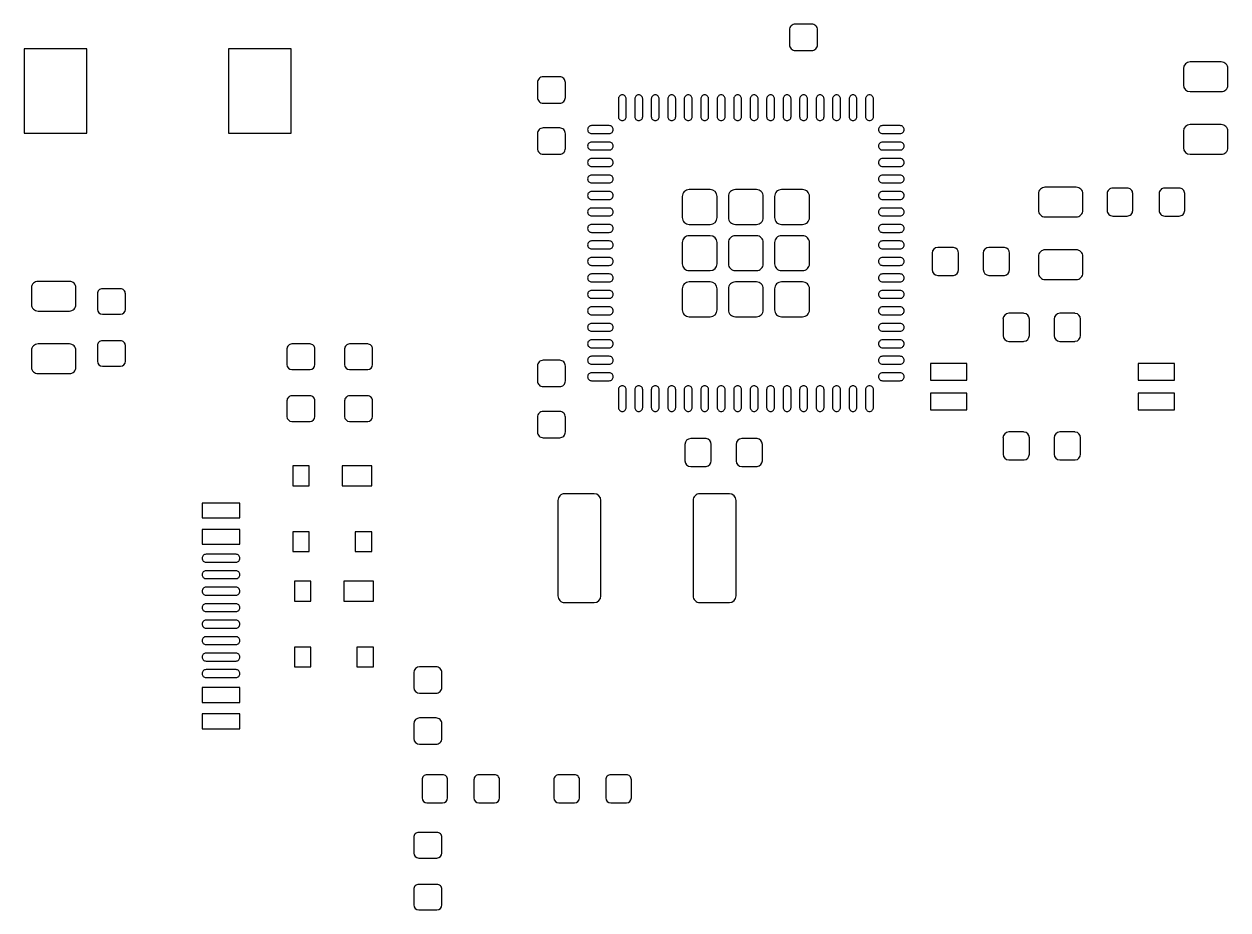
# Model space of a CAD drawing. Extents: x -210 to 210, y -160 to 160.
# Drawn here: x -149.15 to -112.62, y -106.58 to -79.7 of the extents above; entities that cross this region are included whole.
import ezdxf

# ---------------------------------------------------------------- set-up
doc = ezdxf.new("R2010")
doc.units = 0
doc.header["$MEASUREMENT"] = 0
doc.layers.get('0').update_dxf_attribs({"linetype": 'CONTINUOUS'})

msp = doc.modelspace()

# ---------------------------------------------------------------- linework, layer by layer
for points in [[(-125.075996, -79.875, 0.414214), (-125.250996, -79.7), (-125.250996, -79.7), (-125.751006, -79.7), (-125.751006, -79.7, 0.414214), (-125.926006, -79.875), (-125.926006, -79.875), (-125.926006, -80.325), (-125.926006, -80.325, 0.414214), (-125.751006, -80.5), (-125.751006, -80.5), (-125.250996, -80.5), (-125.250996, -80.5, 0.414214), (-125.075996, -80.325), (-125.075996, -80.325), (-125.075996, -79.875)], [(-112.625, -81.05, 0.414371), (-112.825, -80.85), (-112.825, -80.85), (-113.775, -80.85), (-113.775, -80.85, 0.414063), (-113.975, -81.05), (-113.975, -81.05), (-113.975, -81.55), (-113.975, -81.55, 0.414071), (-113.775, -81.75), (-113.775, -81.75), (-112.825, -81.75), (-112.825, -81.75, 0.414357), (-112.625, -81.55), (-112.625, -81.55), (-112.625, -81.05)], [(-132.725, -81.474995, 0.414214), (-132.9, -81.3), (-132.9, -81.3), (-133.39999, -81.3), (-133.39999, -81.3, 0.414214), (-133.57499, -81.474995), (-133.57499, -81.474995), (-133.57499, -81.925), (-133.57499, -81.925, 0.414214), (-133.39999, -82.1), (-133.39999, -82.1), (-132.9, -82.1), (-132.9, -82.1, 0.414214), (-132.725, -81.925), (-132.725, -81.925), (-132.725, -81.474995)], [(-130.88, -81.969004, 0.414214), (-131, -81.848999), (-131, -81.848999, 0.414214), (-131.12, -81.969004), (-131.12, -81.969004), (-131.12, -82.506006), (-131.12, -82.506006, 0.414214), (-131, -82.625996), (-131, -82.625996, 0.414214), (-130.88, -82.506006), (-130.88, -82.506006), (-130.88, -81.969004)], [(-130.38, -81.969004, 0.414214), (-130.5, -81.848999), (-130.5, -81.848999, 0.414214), (-130.62, -81.969004), (-130.62, -81.969004), (-130.62, -82.506006), (-130.62, -82.506006, 0.414214), (-130.5, -82.625996), (-130.5, -82.625996, 0.414214), (-130.38, -82.506006), (-130.38, -82.506006), (-130.38, -81.969004)], [(-129.88, -81.969004, 0.414214), (-130, -81.848999), (-130, -81.848999, 0.414214), (-130.11999, -81.969004), (-130.11999, -81.969004), (-130.11999, -82.506006), (-130.11999, -82.506006, 0.414214), (-130, -82.625996), (-130, -82.625996, 0.414214), (-129.88, -82.506006), (-129.88, -82.506006), (-129.88, -81.969004)], [(-129.38, -81.969004, 0.414214), (-129.5, -81.848999), (-129.5, -81.848999, 0.414214), (-129.62, -81.969004), (-129.62, -81.969004), (-129.62, -82.506006), (-129.62, -82.506006, 0.414214), (-129.5, -82.625996), (-129.5, -82.625996, 0.414214), (-129.38, -82.506006), (-129.38, -82.506006), (-129.38, -81.969004)], [(-128.87999, -81.969004, 0.414214), (-128.99999, -81.848999), (-128.99999, -81.848999, 0.414214), (-129.11999, -81.969004), (-129.11999, -81.969004), (-129.11999, -82.506006), (-129.11999, -82.506006, 0.414214), (-128.99999, -82.625996), (-128.99999, -82.625996, 0.414214), (-128.87999, -82.506006), (-128.87999, -82.506006), (-128.87999, -81.969004)], [(-128.38, -81.969004, 0.414214), (-128.5, -81.848999), (-128.5, -81.848999, 0.414214), (-128.62, -81.969004), (-128.62, -81.969004), (-128.62, -82.506006), (-128.62, -82.506006, 0.414214), (-128.5, -82.625996), (-128.5, -82.625996, 0.414214), (-128.38, -82.506006), (-128.38, -82.506006), (-128.38, -81.969004)], [(-127.88001, -81.969004, 0.414214), (-128.00001, -81.848999), (-128.00001, -81.848999, 0.414214), (-128.12001, -81.969004), (-128.12001, -81.969004), (-128.12001, -82.506006), (-128.12001, -82.506006, 0.414214), (-128.00001, -82.625996), (-128.00001, -82.625996, 0.414214), (-127.88001, -82.506006), (-127.88001, -82.506006), (-127.88001, -81.969004)], [(-127.38, -81.969004, 0.414214), (-127.5, -81.848999), (-127.5, -81.848999, 0.414214), (-127.62, -81.969004), (-127.62, -81.969004), (-127.62, -82.506006), (-127.62, -82.506006, 0.414214), (-127.5, -82.625996), (-127.5, -82.625996, 0.414214), (-127.38, -82.506006), (-127.38, -82.506006), (-127.38, -81.969004)], [(-126.88001, -81.969004, 0.414214), (-127, -81.848999), (-127, -81.848999, 0.414214), (-127.12, -81.969004), (-127.12, -81.969004), (-127.12, -82.506006), (-127.12, -82.506006, 0.414214), (-127, -82.625996), (-127, -82.625996, 0.414214), (-126.88001, -82.506006), (-126.88001, -82.506006), (-126.88001, -81.969004)], [(-126.38, -81.969004, 0.414214), (-126.5, -81.848999), (-126.5, -81.848999, 0.414214), (-126.61999, -81.969004), (-126.61999, -81.969004), (-126.61999, -82.506006), (-126.61999, -82.506006, 0.414214), (-126.5, -82.625996), (-126.5, -82.625996, 0.414214), (-126.38, -82.506006), (-126.38, -82.506006), (-126.38, -81.969004)], [(-125.88, -81.969004, 0.414214), (-126, -81.848999), (-126, -81.848999, 0.414214), (-126.12, -81.969004), (-126.12, -81.969004), (-126.12, -82.506006), (-126.12, -82.506006, 0.414214), (-126, -82.625996), (-126, -82.625996, 0.414214), (-125.88, -82.506006), (-125.88, -82.506006), (-125.88, -81.969004)], [(-125.37999, -81.969004, 0.414214), (-125.49999, -81.848999), (-125.49999, -81.848999, 0.414214), (-125.61999, -81.969004), (-125.61999, -81.969004), (-125.61999, -82.506006), (-125.61999, -82.506006, 0.414214), (-125.49999, -82.625996), (-125.49999, -82.625996, 0.414214), (-125.37999, -82.506006), (-125.37999, -82.506006), (-125.37999, -81.969004)], [(-124.88, -81.969004, 0.414214), (-125, -81.848999), (-125, -81.848999, 0.414214), (-125.12, -81.969004), (-125.12, -81.969004), (-125.12, -82.506006), (-125.12, -82.506006, 0.414214), (-125, -82.625996), (-125, -82.625996, 0.414214), (-124.88, -82.506006), (-124.88, -82.506006), (-124.88, -81.969004)], [(-124.38, -81.969004, 0.414214), (-124.5, -81.848999), (-124.5, -81.848999, 0.414214), (-124.62, -81.969004), (-124.62, -81.969004), (-124.62, -82.506006), (-124.62, -82.506006, 0.414214), (-124.5, -82.625996), (-124.5, -82.625996, 0.414214), (-124.38, -82.506006), (-124.38, -82.506006), (-124.38, -81.969004)], [(-123.88, -81.969004, 0.414214), (-124, -81.848999), (-124, -81.848999, 0.414214), (-124.12, -81.969004), (-124.12, -81.969004), (-124.12, -82.506006), (-124.12, -82.506006, 0.414214), (-124, -82.625996), (-124, -82.625996, 0.414214), (-123.88, -82.506006), (-123.88, -82.506006), (-123.88, -81.969004)], [(-123.38, -81.969004, 0.414214), (-123.5, -81.848999), (-123.5, -81.848999, 0.414214), (-123.62, -81.969004), (-123.62, -81.969004), (-123.62, -82.506006), (-123.62, -82.506006, 0.414214), (-123.5, -82.625996), (-123.5, -82.625996, 0.414214), (-123.38, -82.506006), (-123.38, -82.506006), (-123.38, -81.969004)], [(-132.725, -83.025, 0.414214), (-132.9, -82.85), (-132.9, -82.85), (-133.39999, -82.85), (-133.39999, -82.85, 0.414214), (-133.57499, -83.025), (-133.57499, -83.025), (-133.57499, -83.475), (-133.57499, -83.475, 0.414214), (-133.39999, -83.65), (-133.39999, -83.65), (-132.9, -83.65), (-132.9, -83.65, 0.414214), (-132.725, -83.475), (-132.725, -83.475), (-132.725, -83.025)], [(-131.393994, -83.02, 0.414214), (-131.274004, -82.9), (-131.274004, -82.9, 0.414214), (-131.393994, -82.78), (-131.393994, -82.78), (-131.931006, -82.78), (-131.931006, -82.78, 0.414214), (-132.051006, -82.9), (-132.051006, -82.9, 0.414214), (-131.931006, -83.02), (-131.931006, -83.02), (-131.393994, -83.02)], [(-122.569004, -83.02, 0.414214), (-122.449004, -82.9), (-122.449004, -82.9, 0.414214), (-122.569004, -82.78), (-122.569004, -82.78), (-123.106006, -82.78), (-123.106006, -82.78, 0.414214), (-123.226006, -82.9), (-123.226006, -82.9, 0.414214), (-123.106006, -83.02), (-123.106006, -83.02), (-122.569004, -83.02)], [(-112.625, -82.95, 0.414357), (-112.825, -82.75), (-112.825, -82.75), (-113.775, -82.75), (-113.775, -82.75, 0.414071), (-113.975, -82.95), (-113.975, -82.95), (-113.975, -83.45), (-113.975, -83.45, 0.414071), (-113.775, -83.65), (-113.775, -83.65), (-112.825, -83.65), (-112.825, -83.65, 0.414357), (-112.625, -83.45), (-112.625, -83.45), (-112.625, -82.95)], [(-131.393994, -83.52, 0.414214), (-131.274004, -83.4), (-131.274004, -83.4, 0.414214), (-131.393994, -83.28), (-131.393994, -83.28), (-131.931006, -83.28), (-131.931006, -83.28, 0.414214), (-132.051006, -83.4), (-132.051006, -83.4, 0.414214), (-131.931006, -83.52), (-131.931006, -83.52), (-131.393994, -83.52)], [(-122.569004, -83.52, 0.414214), (-122.449004, -83.4), (-122.449004, -83.4, 0.414214), (-122.569004, -83.28), (-122.569004, -83.28), (-123.106006, -83.28), (-123.106006, -83.28, 0.414214), (-123.226006, -83.4), (-123.226006, -83.4, 0.414214), (-123.106006, -83.52), (-123.106006, -83.52), (-122.569004, -83.52)], [(-131.393994, -84.02, 0.414214), (-131.274004, -83.9), (-131.274004, -83.9, 0.414214), (-131.393994, -83.78), (-131.393994, -83.78), (-131.931006, -83.78), (-131.931006, -83.78, 0.414214), (-132.051006, -83.9), (-132.051006, -83.9, 0.414214), (-131.931006, -84.02), (-131.931006, -84.02), (-131.393994, -84.02)], [(-122.569004, -84.02, 0.414214), (-122.449004, -83.9), (-122.449004, -83.9, 0.414214), (-122.569004, -83.78), (-122.569004, -83.78), (-123.106006, -83.78), (-123.106006, -83.78, 0.414214), (-123.226006, -83.9), (-123.226006, -83.9, 0.414214), (-123.106006, -84.02), (-123.106006, -84.02), (-122.569004, -84.02)], [(-131.393994, -84.52, 0.414214), (-131.274004, -84.4), (-131.274004, -84.4, 0.414214), (-131.393994, -84.28), (-131.393994, -84.28), (-131.931006, -84.28), (-131.931006, -84.28, 0.414214), (-132.051006, -84.4), (-132.051006, -84.4, 0.414214), (-131.931006, -84.52), (-131.931006, -84.52), (-131.393994, -84.52)], [(-122.569004, -84.52, 0.414214), (-122.449004, -84.4), (-122.449004, -84.4, 0.414214), (-122.569004, -84.28), (-122.569004, -84.28), (-123.106006, -84.28), (-123.106006, -84.28, 0.414214), (-123.226006, -84.4), (-123.226006, -84.4, 0.414214), (-123.106006, -84.52), (-123.106006, -84.52), (-122.569004, -84.52)], [(-128.121006, -84.93, 0.414186), (-128.32999, -84.720996), (-128.32999, -84.720996), (-128.97, -84.720996), (-128.97, -84.720996, 0.414214), (-129.179004, -84.93), (-129.179004, -84.93), (-129.179004, -85.57), (-129.179004, -85.57, 0.414214), (-128.97, -85.778994), (-128.97, -85.778994), (-128.32999, -85.778994), (-128.32999, -85.778994, 0.414186), (-128.121006, -85.57), (-128.121006, -85.57), (-128.121006, -84.93)], [(-126.720996, -84.93, 0.414214), (-126.93, -84.720996), (-126.93, -84.720996), (-127.57, -84.720996), (-127.57, -84.720996, 0.414214), (-127.779004, -84.93), (-127.779004, -84.93), (-127.779004, -85.57), (-127.779004, -85.57, 0.414214), (-127.57, -85.778994), (-127.57, -85.778994), (-126.93, -85.778994), (-126.93, -85.778994, 0.414214), (-126.720996, -85.57), (-126.720996, -85.57), (-126.720996, -84.93)], [(-125.320996, -84.93, 0.414214), (-125.53, -84.720996), (-125.53, -84.720996), (-126.16999, -84.720996), (-126.16999, -84.720996, 0.414214), (-126.378994, -84.93), (-126.378994, -84.93), (-126.378994, -85.57), (-126.378994, -85.57, 0.414214), (-126.16999, -85.778994), (-126.16999, -85.778994), (-125.53, -85.778994), (-125.53, -85.778994, 0.414214), (-125.320996, -85.57), (-125.320996, -85.57), (-125.320996, -84.93)], [(-117.025, -84.85, 0.414214), (-117.225, -84.65), (-117.225, -84.65), (-118.175, -84.65), (-118.175, -84.65, 0.414214), (-118.375, -84.85), (-118.375, -84.85), (-118.375, -85.35), (-118.375, -85.35, 0.414214), (-118.175, -85.55), (-118.175, -85.55), (-117.225, -85.55), (-117.225, -85.55, 0.414214), (-117.025, -85.35), (-117.025, -85.35), (-117.025, -84.85)], [(-115.512002, -84.844004, 0.414214), (-115.680996, -84.675), (-115.680996, -84.675), (-116.118994, -84.675), (-116.118994, -84.675, 0.414214), (-116.287998, -84.844004), (-116.287998, -84.844004), (-116.287998, -85.355996), (-116.287998, -85.355996, 0.414214), (-116.118994, -85.525), (-116.118994, -85.525), (-115.680996, -85.525), (-115.680996, -85.525, 0.414214), (-115.512002, -85.355996), (-115.512002, -85.355996), (-115.512002, -84.844004)], [(-113.937002, -84.844004, 0.414214), (-114.105996, -84.675), (-114.105996, -84.675), (-114.543994, -84.675), (-114.543994, -84.675, 0.414214), (-114.712998, -84.844004), (-114.712998, -84.844004), (-114.712998, -85.355996), (-114.712998, -85.355996, 0.414214), (-114.543994, -85.525), (-114.543994, -85.525), (-114.105996, -85.525), (-114.105996, -85.525, 0.414214), (-113.937002, -85.355996), (-113.937002, -85.355996), (-113.937002, -84.844004)], [(-131.393994, -85.02, 0.414214), (-131.274004, -84.9), (-131.274004, -84.9, 0.414214), (-131.393994, -84.78), (-131.393994, -84.78), (-131.931006, -84.78), (-131.931006, -84.78, 0.414214), (-132.051006, -84.9), (-132.051006, -84.9, 0.414214), (-131.931006, -85.02), (-131.931006, -85.02), (-131.393994, -85.02)], [(-122.569004, -85.02, 0.414214), (-122.449004, -84.9), (-122.449004, -84.9, 0.414214), (-122.569004, -84.78), (-122.569004, -84.78), (-123.106006, -84.78), (-123.106006, -84.78, 0.414214), (-123.226006, -84.9), (-123.226006, -84.9, 0.414214), (-123.106006, -85.02), (-123.106006, -85.02), (-122.569004, -85.02)], [(-131.393994, -85.52, 0.414214), (-131.274004, -85.4), (-131.274004, -85.4, 0.414214), (-131.393994, -85.28), (-131.393994, -85.28), (-131.931006, -85.28), (-131.931006, -85.28, 0.414214), (-132.051006, -85.4), (-132.051006, -85.4, 0.414214), (-131.931006, -85.52), (-131.931006, -85.52), (-131.393994, -85.52)], [(-122.569004, -85.52, 0.414214), (-122.449004, -85.4), (-122.449004, -85.4, 0.414214), (-122.569004, -85.28), (-122.569004, -85.28), (-123.106006, -85.28), (-123.106006, -85.28, 0.414214), (-123.226006, -85.4), (-123.226006, -85.4, 0.414214), (-123.106006, -85.52), (-123.106006, -85.52), (-122.569004, -85.52)], [(-131.393994, -86.02, 0.414214), (-131.274004, -85.9), (-131.274004, -85.9, 0.414214), (-131.393994, -85.78), (-131.393994, -85.78), (-131.931006, -85.78), (-131.931006, -85.78, 0.414214), (-132.051006, -85.9), (-132.051006, -85.9, 0.414214), (-131.931006, -86.02), (-131.931006, -86.02), (-131.393994, -86.02)], [(-122.569004, -86.02, 0.414214), (-122.449004, -85.9), (-122.449004, -85.9, 0.414214), (-122.569004, -85.78), (-122.569004, -85.78), (-123.106006, -85.78), (-123.106006, -85.78, 0.414214), (-123.226006, -85.9), (-123.226006, -85.9, 0.414214), (-123.106006, -86.02), (-123.106006, -86.02), (-122.569004, -86.02)], [(-128.121006, -86.33, 0.414186), (-128.32999, -86.120996), (-128.32999, -86.120996), (-128.97, -86.120996), (-128.97, -86.120996, 0.414214), (-129.179004, -86.33), (-129.179004, -86.33), (-129.179004, -86.97), (-129.179004, -86.97, 0.414214), (-128.97, -87.178994), (-128.97, -87.178994), (-128.32999, -87.178994), (-128.32999, -87.178994, 0.414186), (-128.121006, -86.97), (-128.121006, -86.97), (-128.121006, -86.33)], [(-126.720996, -86.33, 0.414214), (-126.93, -86.120996), (-126.93, -86.120996), (-127.57, -86.120996), (-127.57, -86.120996, 0.414214), (-127.779004, -86.33), (-127.779004, -86.33), (-127.779004, -86.97), (-127.779004, -86.97, 0.414214), (-127.57, -87.178994), (-127.57, -87.178994), (-126.93, -87.178994), (-126.93, -87.178994, 0.414214), (-126.720996, -86.97), (-126.720996, -86.97), (-126.720996, -86.33)], [(-125.320996, -86.33, 0.414214), (-125.53, -86.120996), (-125.53, -86.120996), (-126.16999, -86.120996), (-126.16999, -86.120996, 0.414214), (-126.378994, -86.33), (-126.378994, -86.33), (-126.378994, -86.97), (-126.378994, -86.97, 0.414214), (-126.16999, -87.178994), (-126.16999, -87.178994), (-125.53, -87.178994), (-125.53, -87.178994, 0.414214), (-125.320996, -86.97), (-125.320996, -86.97), (-125.320996, -86.33)], [(-131.393994, -86.52, 0.414214), (-131.274004, -86.4), (-131.274004, -86.4, 0.414214), (-131.393994, -86.28), (-131.393994, -86.28), (-131.931006, -86.28), (-131.931006, -86.28, 0.414214), (-132.051006, -86.4), (-132.051006, -86.4, 0.414214), (-131.931006, -86.52), (-131.931006, -86.52), (-131.393994, -86.52)], [(-122.569004, -86.52, 0.414214), (-122.449004, -86.4), (-122.449004, -86.4, 0.414214), (-122.569004, -86.28), (-122.569004, -86.28), (-123.106006, -86.28), (-123.106006, -86.28, 0.414214), (-123.226006, -86.4), (-123.226006, -86.4, 0.414214), (-123.106006, -86.52), (-123.106006, -86.52), (-122.569004, -86.52)], [(-120.973994, -86.475), (-121.425, -86.475), (-121.425, -86.475, 0.41239), (-121.6, -86.65), (-121.6, -86.65), (-121.598994, -86.650996), (-121.598994, -86.650996), (-121.598994, -87.137002), (-121.598994, -87.137002, 0.018539), (-121.598994, -87.15), (-121.598994, -87.15, 0.412368), (-121.425, -87.325), (-121.425, -87.325), (-120.973994, -87.325), (-120.973994, -87.325), (-120.955, -87.324004), (-120.955, -87.324004, 0.382864), (-120.8, -87.15), (-120.8, -87.15), (-120.798994, -87.15), (-120.798994, -87.15), (-120.798994, -86.65), (-120.798994, -86.65), (-120.8, -86.65), (-120.8, -86.65, 0.382864), (-120.955, -86.475996), (-120.955, -86.475996), (-120.973994, -86.475)], [(-119.424004, -86.475), (-119.875, -86.475), (-119.875, -86.475, 0.412552), (-120.05, -86.65), (-120.05, -86.65), (-120.049004, -86.650996), (-120.049004, -86.650996), (-120.049004, -87.137002), (-120.049004, -87.137002, 0.018549), (-120.049004, -87.15), (-120.049004, -87.15, 0.412547), (-119.875, -87.325), (-119.875, -87.325), (-119.424004, -87.325), (-119.424004, -87.325), (-119.405, -87.324004), (-119.405, -87.324004, 0.382727), (-119.25, -87.15), (-119.25, -87.15), (-119.249004, -87.15), (-119.249004, -87.15), (-119.249004, -86.65), (-119.249004, -86.65), (-119.25, -86.65), (-119.25, -86.65, 0.382713), (-119.405, -86.475996), (-119.405, -86.475996), (-119.424004, -86.475)], [(-117.025, -86.75, 0.414214), (-117.225, -86.55), (-117.225, -86.55), (-118.175, -86.55), (-118.175, -86.55, 0.414214), (-118.375, -86.75), (-118.375, -86.75), (-118.375, -87.25), (-118.375, -87.25, 0.414214), (-118.175, -87.45), (-118.175, -87.45), (-117.225, -87.45), (-117.225, -87.45, 0.414214), (-117.025, -87.25), (-117.025, -87.25), (-117.025, -86.75)], [(-131.393994, -87.02, 0.414214), (-131.274004, -86.9), (-131.274004, -86.9, 0.414214), (-131.393994, -86.78), (-131.393994, -86.78), (-131.931006, -86.78), (-131.931006, -86.78, 0.414214), (-132.051006, -86.9), (-132.051006, -86.9, 0.414214), (-131.931006, -87.02), (-131.931006, -87.02), (-131.393994, -87.02)], [(-122.569004, -87.02, 0.414214), (-122.449004, -86.9), (-122.449004, -86.9, 0.414214), (-122.569004, -86.78), (-122.569004, -86.78), (-123.106006, -86.78), (-123.106006, -86.78, 0.414214), (-123.226006, -86.9), (-123.226006, -86.9, 0.414214), (-123.106006, -87.02), (-123.106006, -87.02), (-122.569004, -87.02)], [(-131.393994, -87.52, 0.414214), (-131.274004, -87.4), (-131.274004, -87.4, 0.414214), (-131.393994, -87.28), (-131.393994, -87.28), (-131.931006, -87.28), (-131.931006, -87.28, 0.414214), (-132.051006, -87.4), (-132.051006, -87.4, 0.414214), (-131.931006, -87.52), (-131.931006, -87.52), (-131.393994, -87.52)], [(-122.569004, -87.52, 0.414214), (-122.449004, -87.4), (-122.449004, -87.4, 0.414214), (-122.569004, -87.28), (-122.569004, -87.28), (-123.106006, -87.28), (-123.106006, -87.28, 0.414214), (-123.226006, -87.4), (-123.226006, -87.4, 0.414214), (-123.106006, -87.52), (-123.106006, -87.52), (-122.569004, -87.52)], [(-147.57501, -87.705, 0.414214), (-147.77499, -87.505), (-147.77499, -87.505), (-148.725, -87.505), (-148.725, -87.505, 0.414214), (-148.92501, -87.705), (-148.92501, -87.705), (-148.92501, -88.205), (-148.92501, -88.205, 0.414214), (-148.725, -88.405), (-148.725, -88.405), (-147.77499, -88.405), (-147.77499, -88.405, 0.414214), (-147.57501, -88.205), (-147.57501, -88.205), (-147.57501, -87.705)], [(-128.121006, -87.73, 0.414186), (-128.32999, -87.521006), (-128.32999, -87.521006), (-128.97, -87.521006), (-128.97, -87.521006, 0.414214), (-129.179004, -87.73), (-129.179004, -87.73), (-129.179004, -88.37), (-129.179004, -88.37, 0.414214), (-128.97, -88.579004), (-128.97, -88.579004), (-128.32999, -88.579004), (-128.32999, -88.579004, 0.414186), (-128.121006, -88.37), (-128.121006, -88.37), (-128.121006, -87.73)], [(-126.720996, -87.73, 0.414214), (-126.93, -87.521006), (-126.93, -87.521006), (-127.57, -87.521006), (-127.57, -87.521006, 0.414214), (-127.779004, -87.73), (-127.779004, -87.73), (-127.779004, -88.37), (-127.779004, -88.37, 0.414214), (-127.57, -88.579004), (-127.57, -88.579004), (-126.93, -88.579004), (-126.93, -88.579004, 0.414214), (-126.720996, -88.37), (-126.720996, -88.37), (-126.720996, -87.73)], [(-125.320996, -87.73, 0.414214), (-125.53, -87.521006), (-125.53, -87.521006), (-126.16999, -87.521006), (-126.16999, -87.521006, 0.414214), (-126.378994, -87.73), (-126.378994, -87.73), (-126.378994, -88.37), (-126.378994, -88.37, 0.414214), (-126.16999, -88.579004), (-126.16999, -88.579004), (-125.53, -88.579004), (-125.53, -88.579004, 0.414214), (-125.320996, -88.37), (-125.320996, -88.37), (-125.320996, -87.73)], [(-146.075, -87.88, 0.415207), (-146.22501, -87.73), (-146.22501, -87.73), (-146.77499, -87.73), (-146.77499, -87.73, 0.415207), (-146.925, -87.88), (-146.925, -87.88), (-146.925, -88.355), (-146.925, -88.355, 0.413281), (-146.77499, -88.505), (-146.77499, -88.505), (-146.22501, -88.505), (-146.22501, -88.505, 0.413281), (-146.075, -88.355), (-146.075, -88.355), (-146.075, -87.88)], [(-131.393994, -88.02, 0.414214), (-131.274004, -87.9), (-131.274004, -87.9, 0.414214), (-131.393994, -87.78), (-131.393994, -87.78), (-131.931006, -87.78), (-131.931006, -87.78, 0.414214), (-132.051006, -87.9), (-132.051006, -87.9, 0.414214), (-131.931006, -88.02), (-131.931006, -88.02), (-131.393994, -88.02)], [(-122.569004, -88.02, 0.414214), (-122.449004, -87.9), (-122.449004, -87.9, 0.414214), (-122.569004, -87.78), (-122.569004, -87.78), (-123.106006, -87.78), (-123.106006, -87.78, 0.414214), (-123.226006, -87.9), (-123.226006, -87.9, 0.414214), (-123.106006, -88.02), (-123.106006, -88.02), (-122.569004, -88.02)], [(-131.393994, -88.52, 0.414214), (-131.274004, -88.4), (-131.274004, -88.4, 0.414214), (-131.393994, -88.28), (-131.393994, -88.28), (-131.931006, -88.28), (-131.931006, -88.28, 0.414214), (-132.051006, -88.4), (-132.051006, -88.4, 0.414214), (-131.931006, -88.52), (-131.931006, -88.52), (-131.393994, -88.52)], [(-122.569004, -88.52, 0.414214), (-122.449004, -88.4), (-122.449004, -88.4, 0.414214), (-122.569004, -88.28), (-122.569004, -88.28), (-123.106006, -88.28), (-123.106006, -88.28, 0.414214), (-123.226006, -88.4), (-123.226006, -88.4, 0.414214), (-123.106006, -88.52), (-123.106006, -88.52), (-122.569004, -88.52)], [(-118.823994, -88.475), (-119.275, -88.475), (-119.275, -88.475, 0.412536), (-119.45, -88.65), (-119.45, -88.65), (-119.448994, -88.651006), (-119.448994, -88.651006), (-119.448994, -89.137002), (-119.448994, -89.137002, 0.018551), (-119.448994, -89.15), (-119.448994, -89.15, 0.412531), (-119.275, -89.325), (-119.275, -89.325), (-118.823994, -89.325), (-118.823994, -89.325), (-118.805, -89.323994), (-118.805, -89.323994, 0.382711), (-118.65, -89.15), (-118.65, -89.15), (-118.648994, -89.15), (-118.648994, -89.15), (-118.648994, -88.65), (-118.648994, -88.65), (-118.65, -88.65), (-118.65, -88.65, 0.382711), (-118.805, -88.476006), (-118.805, -88.476006), (-118.823994, -88.475)], [(-117.274004, -88.475), (-117.725, -88.475), (-117.725, -88.475, 0.412374), (-117.9, -88.65), (-117.9, -88.65), (-117.899004, -88.651006), (-117.899004, -88.651006), (-117.899004, -89.137002), (-117.899004, -89.137002, 0.018538), (-117.899004, -89.15), (-117.899004, -89.15, 0.412368), (-117.725, -89.325), (-117.725, -89.325), (-117.274004, -89.325), (-117.274004, -89.325), (-117.255, -89.323994), (-117.255, -89.323994, 0.382877), (-117.1, -89.15), (-117.1, -89.15), (-117.099004, -89.15), (-117.099004, -89.15), (-117.099004, -88.65), (-117.099004, -88.65), (-117.1, -88.65), (-117.1, -88.65, 0.382877), (-117.255, -88.476006), (-117.255, -88.476006), (-117.274004, -88.475)], [(-131.393994, -89.02, 0.414214), (-131.274004, -88.9), (-131.274004, -88.9, 0.414214), (-131.393994, -88.78), (-131.393994, -88.78), (-131.931006, -88.78), (-131.931006, -88.78, 0.414214), (-132.051006, -88.9), (-132.051006, -88.9, 0.414214), (-131.931006, -89.02), (-131.931006, -89.02), (-131.393994, -89.02)], [(-122.569004, -89.02, 0.414214), (-122.449004, -88.9), (-122.449004, -88.9, 0.414214), (-122.569004, -88.78), (-122.569004, -88.78), (-123.106006, -88.78), (-123.106006, -88.78, 0.414214), (-123.226006, -88.9), (-123.226006, -88.9, 0.414214), (-123.106006, -89.02), (-123.106006, -89.02), (-122.569004, -89.02)], [(-147.57501, -89.605, 0.414214), (-147.77499, -89.405), (-147.77499, -89.405), (-148.725, -89.405), (-148.725, -89.405, 0.414214), (-148.92501, -89.605), (-148.92501, -89.605), (-148.92501, -90.105), (-148.92501, -90.105, 0.414214), (-148.725, -90.305), (-148.725, -90.305), (-147.77499, -90.305), (-147.77499, -90.305, 0.414214), (-147.57501, -90.105), (-147.57501, -90.105), (-147.57501, -89.605)], [(-146.075, -89.455, 0.415207), (-146.22501, -89.305), (-146.22501, -89.305), (-146.77499, -89.305), (-146.77499, -89.305, 0.415207), (-146.925, -89.455), (-146.925, -89.455), (-146.925, -89.93), (-146.925, -89.93, 0.413281), (-146.77499, -90.08), (-146.77499, -90.08), (-146.22501, -90.08), (-146.22501, -90.08, 0.413281), (-146.075, -89.93), (-146.075, -89.93), (-146.075, -89.455)], [(-140.32499, -89.555, 0.415207), (-140.47501, -89.405), (-140.47501, -89.405), (-141.02501, -89.405), (-141.02501, -89.405, 0.415169), (-141.175, -89.555), (-141.175, -89.555), (-141.175, -90.03), (-141.175, -90.03, 0.413224), (-141.02501, -90.18), (-141.02501, -90.18), (-140.47501, -90.18), (-140.47501, -90.18, 0.413262), (-140.32499, -90.03), (-140.32499, -90.03), (-140.32499, -89.555)], [(-138.575, -89.555, 0.415207), (-138.725, -89.405), (-138.725, -89.405), (-139.275, -89.405), (-139.275, -89.405, 0.415207), (-139.42499, -89.555), (-139.42499, -89.555), (-139.42499, -90.03), (-139.42499, -90.03, 0.413224), (-139.275, -90.18), (-139.275, -90.18), (-138.725, -90.18), (-138.725, -90.18, 0.413224), (-138.575, -90.03), (-138.575, -90.03), (-138.575, -89.555)], [(-131.393994, -89.52, 0.414214), (-131.274004, -89.4), (-131.274004, -89.4, 0.414214), (-131.393994, -89.28), (-131.393994, -89.28), (-131.931006, -89.28), (-131.931006, -89.28, 0.414214), (-132.051006, -89.4), (-132.051006, -89.4, 0.414214), (-131.931006, -89.52), (-131.931006, -89.52), (-131.393994, -89.52)], [(-122.569004, -89.52, 0.414214), (-122.449004, -89.4), (-122.449004, -89.4, 0.414214), (-122.569004, -89.28), (-122.569004, -89.28), (-123.106006, -89.28), (-123.106006, -89.28, 0.414214), (-123.226006, -89.4), (-123.226006, -89.4, 0.414214), (-123.106006, -89.52), (-123.106006, -89.52), (-122.569004, -89.52)], [(-131.393994, -90.02, 0.414214), (-131.274004, -89.9), (-131.274004, -89.9, 0.414214), (-131.393994, -89.78), (-131.393994, -89.78), (-131.931006, -89.78), (-131.931006, -89.78, 0.414214), (-132.051006, -89.9), (-132.051006, -89.9, 0.414214), (-131.931006, -90.02), (-131.931006, -90.02), (-131.393994, -90.02)], [(-122.569004, -90.02, 0.414214), (-122.449004, -89.9), (-122.449004, -89.9, 0.414214), (-122.569004, -89.78), (-122.569004, -89.78), (-123.106006, -89.78), (-123.106006, -89.78, 0.414214), (-123.226006, -89.9), (-123.226006, -89.9, 0.414214), (-123.106006, -90.02), (-123.106006, -90.02), (-122.569004, -90.02)], [(-132.725, -90.075, 0.414214), (-132.9, -89.9), (-132.9, -89.9), (-133.39999, -89.9), (-133.39999, -89.9, 0.414214), (-133.57499, -90.075), (-133.57499, -90.075), (-133.57499, -90.525), (-133.57499, -90.525, 0.414214), (-133.39999, -90.7), (-133.39999, -90.7), (-132.9, -90.7), (-132.9, -90.7, 0.414214), (-132.725, -90.525), (-132.725, -90.525), (-132.725, -90.075)], [(-131.393994, -90.52, 0.414214), (-131.274004, -90.4), (-131.274004, -90.4, 0.414214), (-131.393994, -90.28), (-131.393994, -90.28), (-131.931006, -90.28), (-131.931006, -90.28, 0.414214), (-132.051006, -90.4), (-132.051006, -90.4, 0.414214), (-131.931006, -90.52), (-131.931006, -90.52), (-131.393994, -90.52)], [(-122.569004, -90.52, 0.414214), (-122.449004, -90.4), (-122.449004, -90.4, 0.414214), (-122.569004, -90.28), (-122.569004, -90.28), (-123.106006, -90.28), (-123.106006, -90.28, 0.414214), (-123.226006, -90.4), (-123.226006, -90.4, 0.414214), (-123.106006, -90.52), (-123.106006, -90.52), (-122.569004, -90.52)], [(-130.88, -90.793994, 0.414214), (-131, -90.673994), (-131, -90.673994, 0.414214), (-131.12, -90.793994), (-131.12, -90.793994), (-131.12, -91.330996), (-131.12, -91.330996, 0.414214), (-131, -91.450996), (-131, -91.450996, 0.414214), (-130.88, -91.330996), (-130.88, -91.330996), (-130.88, -90.793994)], [(-130.38, -90.793994, 0.414214), (-130.5, -90.673994), (-130.5, -90.673994, 0.414214), (-130.62, -90.793994), (-130.62, -90.793994), (-130.62, -91.330996), (-130.62, -91.330996, 0.414214), (-130.5, -91.450996), (-130.5, -91.450996, 0.414214), (-130.38, -91.330996), (-130.38, -91.330996), (-130.38, -90.793994)], [(-129.88, -90.793994, 0.414214), (-130, -90.673994), (-130, -90.673994, 0.414214), (-130.11999, -90.793994), (-130.11999, -90.793994), (-130.11999, -91.330996), (-130.11999, -91.330996, 0.414214), (-130, -91.450996), (-130, -91.450996, 0.414214), (-129.88, -91.330996), (-129.88, -91.330996), (-129.88, -90.793994)], [(-129.38, -90.793994, 0.414214), (-129.5, -90.673994), (-129.5, -90.673994, 0.414214), (-129.62, -90.793994), (-129.62, -90.793994), (-129.62, -91.330996), (-129.62, -91.330996, 0.414214), (-129.5, -91.450996), (-129.5, -91.450996, 0.414214), (-129.38, -91.330996), (-129.38, -91.330996), (-129.38, -90.793994)], [(-128.87999, -90.793994, 0.414214), (-128.99999, -90.673994), (-128.99999, -90.673994, 0.414214), (-129.11999, -90.793994), (-129.11999, -90.793994), (-129.11999, -91.330996), (-129.11999, -91.330996, 0.414214), (-128.99999, -91.450996), (-128.99999, -91.450996, 0.414214), (-128.87999, -91.330996), (-128.87999, -91.330996), (-128.87999, -90.793994)], [(-128.38, -90.793994, 0.414214), (-128.5, -90.673994), (-128.5, -90.673994, 0.414214), (-128.62, -90.793994), (-128.62, -90.793994), (-128.62, -91.330996), (-128.62, -91.330996, 0.414214), (-128.5, -91.450996), (-128.5, -91.450996, 0.414214), (-128.38, -91.330996), (-128.38, -91.330996), (-128.38, -90.793994)], [(-127.88001, -90.793994, 0.414214), (-128.00001, -90.673994), (-128.00001, -90.673994, 0.414214), (-128.12001, -90.793994), (-128.12001, -90.793994), (-128.12001, -91.330996), (-128.12001, -91.330996, 0.414214), (-128.00001, -91.450996), (-128.00001, -91.450996, 0.414214), (-127.88001, -91.330996), (-127.88001, -91.330996), (-127.88001, -90.793994)], [(-127.38, -90.793994, 0.414214), (-127.5, -90.673994), (-127.5, -90.673994, 0.414214), (-127.62, -90.793994), (-127.62, -90.793994), (-127.62, -91.330996), (-127.62, -91.330996, 0.414214), (-127.5, -91.450996), (-127.5, -91.450996, 0.414214), (-127.38, -91.330996), (-127.38, -91.330996), (-127.38, -90.793994)], [(-126.88001, -90.793994, 0.414214), (-127, -90.673994), (-127, -90.673994, 0.414214), (-127.12, -90.793994), (-127.12, -90.793994), (-127.12, -91.330996), (-127.12, -91.330996, 0.414214), (-127, -91.450996), (-127, -91.450996, 0.414214), (-126.88001, -91.330996), (-126.88001, -91.330996), (-126.88001, -90.793994)], [(-126.38, -90.793994, 0.414214), (-126.5, -90.673994), (-126.5, -90.673994, 0.414214), (-126.61999, -90.793994), (-126.61999, -90.793994), (-126.61999, -91.330996), (-126.61999, -91.330996, 0.414214), (-126.5, -91.450996), (-126.5, -91.450996, 0.414214), (-126.38, -91.330996), (-126.38, -91.330996), (-126.38, -90.793994)], [(-125.88, -90.793994, 0.414214), (-126, -90.673994), (-126, -90.673994, 0.414214), (-126.12, -90.793994), (-126.12, -90.793994), (-126.12, -91.330996), (-126.12, -91.330996, 0.414214), (-126, -91.450996), (-126, -91.450996, 0.414214), (-125.88, -91.330996), (-125.88, -91.330996), (-125.88, -90.793994)], [(-125.37999, -90.793994, 0.414214), (-125.49999, -90.673994), (-125.49999, -90.673994, 0.414214), (-125.61999, -90.793994), (-125.61999, -90.793994), (-125.61999, -91.330996), (-125.61999, -91.330996, 0.414214), (-125.49999, -91.450996), (-125.49999, -91.450996, 0.414214), (-125.37999, -91.330996), (-125.37999, -91.330996), (-125.37999, -90.793994)], [(-124.88, -90.793994, 0.414214), (-125, -90.673994), (-125, -90.673994, 0.414214), (-125.12, -90.793994), (-125.12, -90.793994), (-125.12, -91.330996), (-125.12, -91.330996, 0.414214), (-125, -91.450996), (-125, -91.450996, 0.414214), (-124.88, -91.330996), (-124.88, -91.330996), (-124.88, -90.793994)], [(-124.38, -90.793994, 0.414214), (-124.5, -90.673994), (-124.5, -90.673994, 0.414214), (-124.62, -90.793994), (-124.62, -90.793994), (-124.62, -91.330996), (-124.62, -91.330996, 0.414214), (-124.5, -91.450996), (-124.5, -91.450996, 0.414214), (-124.38, -91.330996), (-124.38, -91.330996), (-124.38, -90.793994)], [(-123.88, -90.793994, 0.414214), (-124, -90.673994), (-124, -90.673994, 0.414214), (-124.12, -90.793994), (-124.12, -90.793994), (-124.12, -91.330996), (-124.12, -91.330996, 0.414214), (-124, -91.450996), (-124, -91.450996, 0.414214), (-123.88, -91.330996), (-123.88, -91.330996), (-123.88, -90.793994)], [(-123.38, -90.793994, 0.414214), (-123.5, -90.673994), (-123.5, -90.673994, 0.414214), (-123.62, -90.793994), (-123.62, -90.793994), (-123.62, -91.330996), (-123.62, -91.330996, 0.414214), (-123.5, -91.450996), (-123.5, -91.450996, 0.414214), (-123.38, -91.330996), (-123.38, -91.330996), (-123.38, -90.793994)], [(-140.32499, -91.13, 0.415207), (-140.47501, -90.98), (-140.47501, -90.98), (-141.02501, -90.98), (-141.02501, -90.98, 0.415169), (-141.175, -91.13), (-141.175, -91.13), (-141.175, -91.605), (-141.175, -91.605, 0.413224), (-141.02501, -91.755), (-141.02501, -91.755), (-140.47501, -91.755), (-140.47501, -91.755, 0.413262), (-140.32499, -91.605), (-140.32499, -91.605), (-140.32499, -91.13)], [(-138.575, -91.13, 0.415207), (-138.725, -90.98), (-138.725, -90.98), (-139.275, -90.98), (-139.275, -90.98, 0.415207), (-139.42499, -91.13), (-139.42499, -91.13), (-139.42499, -91.605), (-139.42499, -91.605, 0.413224), (-139.275, -91.755), (-139.275, -91.755), (-138.725, -91.755), (-138.725, -91.755, 0.413224), (-138.575, -91.605), (-138.575, -91.605), (-138.575, -91.13)], [(-132.725, -91.625, 0.414214), (-132.9, -91.45), (-132.9, -91.45), (-133.39999, -91.45), (-133.39999, -91.45, 0.414214), (-133.57499, -91.625), (-133.57499, -91.625), (-133.57499, -92.075), (-133.57499, -92.075, 0.414214), (-133.39999, -92.25), (-133.39999, -92.25), (-132.9, -92.25), (-132.9, -92.25, 0.414214), (-132.725, -92.075), (-132.725, -92.075), (-132.725, -91.625)], [(-128.473994, -92.275), (-128.925, -92.275), (-128.925, -92.275, 0.412552), (-129.09999, -92.45), (-129.09999, -92.45), (-129.098994, -92.450996), (-129.098994, -92.450996), (-129.098994, -92.937002), (-129.098994, -92.937002, 0.01855), (-129.098994, -92.95), (-129.098994, -92.95, 0.412531), (-128.925, -93.125), (-128.925, -93.125), (-128.473994, -93.125), (-128.473994, -93.125), (-128.455, -93.124004), (-128.455, -93.124004, 0.382697), (-128.3, -92.95), (-128.3, -92.95), (-128.298994, -92.95), (-128.298994, -92.95), (-128.298994, -92.45), (-128.298994, -92.45), (-128.3, -92.45), (-128.3, -92.45, 0.382697), (-128.455, -92.275996), (-128.455, -92.275996), (-128.473994, -92.275)], [(-126.923994, -92.275), (-127.37501, -92.275), (-127.37501, -92.275, 0.412682), (-127.55001, -92.45), (-127.55001, -92.45), (-127.548994, -92.450996), (-127.548994, -92.450996), (-127.548994, -92.937002), (-127.548994, -92.937002, 0.01856), (-127.548994, -92.95), (-127.548994, -92.95, 0.412694), (-127.37501, -93.125), (-127.37501, -93.125), (-126.923994, -93.125), (-126.923994, -93.125), (-126.90499, -93.124004), (-126.90499, -93.124004, 0.38253), (-126.74999, -92.95), (-126.74999, -92.95), (-126.748994, -92.95), (-126.748994, -92.95), (-126.748994, -92.45), (-126.748994, -92.45), (-126.74999, -92.45), (-126.74999, -92.45, 0.38253), (-126.90499, -92.275996), (-126.90499, -92.275996), (-126.923994, -92.275)], [(-118.823994, -92.075), (-119.275, -92.075), (-119.275, -92.075, 0.412536), (-119.45, -92.25), (-119.45, -92.25), (-119.448994, -92.251006), (-119.448994, -92.251006), (-119.448994, -92.736992), (-119.448994, -92.736992, 0.018565), (-119.448994, -92.75), (-119.448994, -92.75, 0.412531), (-119.275, -92.925), (-119.275, -92.925), (-118.823994, -92.925), (-118.823994, -92.925), (-118.805, -92.923994), (-118.805, -92.923994, 0.382711), (-118.65, -92.75), (-118.65, -92.75), (-118.648994, -92.75), (-118.648994, -92.75), (-118.648994, -92.25), (-118.648994, -92.25), (-118.65, -92.25), (-118.65, -92.25, 0.382713), (-118.805, -92.075996), (-118.805, -92.075996), (-118.823994, -92.075)], [(-117.274004, -92.075), (-117.725, -92.075), (-117.725, -92.075, 0.41239), (-117.9, -92.25), (-117.9, -92.25), (-117.899004, -92.251006), (-117.899004, -92.251006), (-117.899004, -92.736992), (-117.899004, -92.736992, 0.018552), (-117.899004, -92.75), (-117.899004, -92.75, 0.412368), (-117.725, -92.925), (-117.725, -92.925), (-117.274004, -92.925), (-117.274004, -92.925), (-117.255, -92.923994), (-117.255, -92.923994, 0.382863), (-117.1, -92.75), (-117.1, -92.75), (-117.099004, -92.75), (-117.099004, -92.75), (-117.099004, -92.25), (-117.099004, -92.25), (-117.1, -92.25), (-117.1, -92.25, 0.382864), (-117.255, -92.075996), (-117.255, -92.075996), (-117.274004, -92.075)], [(-131.65, -94.15, 0.413443), (-131.85, -93.95), (-131.85, -93.95), (-132.751006, -93.95), (-132.751006, -93.95, 0.414944), (-132.951006, -94.15), (-132.951006, -94.15), (-132.951006, -97.05), (-132.951006, -97.05, 0.414958), (-132.751006, -97.25), (-132.751006, -97.25), (-131.85, -97.25), (-131.85, -97.25, 0.413443), (-131.65, -97.05), (-131.65, -97.05), (-131.65, -94.15)], [(-127.55001, -94.15, 0.413471), (-127.74999, -93.95), (-127.74999, -93.95), (-128.650996, -93.95), (-128.650996, -93.95, 0.414944), (-128.850996, -94.15), (-128.850996, -94.15), (-128.850996, -97.05), (-128.850996, -97.05, 0.414958), (-128.650996, -97.25), (-128.650996, -97.25), (-127.74999, -97.25), (-127.74999, -97.25, 0.413471), (-127.55001, -97.05), (-127.55001, -97.05), (-127.55001, -94.15)], [(-142.72, -96.025, 0.414214), (-142.6, -95.905), (-142.6, -95.905, 0.414214), (-142.72, -95.785), (-142.72, -95.785), (-143.63, -95.785), (-143.63, -95.785, 0.414214), (-143.75, -95.905), (-143.75, -95.905, 0.414214), (-143.63, -96.025), (-143.63, -96.025), (-142.72, -96.025)], [(-142.72, -96.525, 0.414214), (-142.6, -96.405), (-142.6, -96.405, 0.414214), (-142.72, -96.285), (-142.72, -96.285), (-143.63, -96.285), (-143.63, -96.285, 0.414214), (-143.75, -96.405), (-143.75, -96.405, 0.414214), (-143.63, -96.525), (-143.63, -96.525), (-142.72, -96.525)], [(-142.72, -97.025, 0.414214), (-142.6, -96.905), (-142.6, -96.905, 0.414214), (-142.72, -96.785), (-142.72, -96.785), (-143.63, -96.785), (-143.63, -96.785, 0.414214), (-143.75, -96.905), (-143.75, -96.905, 0.414214), (-143.63, -97.025), (-143.63, -97.025), (-142.72, -97.025)], [(-142.72, -97.525, 0.414214), (-142.6, -97.405), (-142.6, -97.405, 0.414214), (-142.72, -97.285), (-142.72, -97.285), (-143.63, -97.285), (-143.63, -97.285, 0.414214), (-143.75, -97.405), (-143.75, -97.405, 0.414214), (-143.63, -97.525), (-143.63, -97.525), (-142.72, -97.525)], [(-142.72, -98.025, 0.414214), (-142.6, -97.905), (-142.6, -97.905, 0.414214), (-142.72, -97.785), (-142.72, -97.785), (-143.63, -97.785), (-143.63, -97.785, 0.414214), (-143.75, -97.905), (-143.75, -97.905, 0.414214), (-143.63, -98.025), (-143.63, -98.025), (-142.72, -98.025)], [(-142.72, -98.525, 0.414214), (-142.6, -98.405), (-142.6, -98.405, 0.414214), (-142.72, -98.285), (-142.72, -98.285), (-143.63, -98.285), (-143.63, -98.285, 0.414214), (-143.75, -98.405), (-143.75, -98.405, 0.414214), (-143.63, -98.525), (-143.63, -98.525), (-142.72, -98.525)], [(-142.72, -99.025, 0.414214), (-142.6, -98.905), (-142.6, -98.905, 0.414214), (-142.72, -98.785), (-142.72, -98.785), (-143.63, -98.785), (-143.63, -98.785, 0.414214), (-143.75, -98.905), (-143.75, -98.905, 0.414214), (-143.63, -99.025), (-143.63, -99.025), (-142.72, -99.025)], [(-142.72, -99.525, 0.414214), (-142.6, -99.405), (-142.6, -99.405, 0.414214), (-142.72, -99.285), (-142.72, -99.285), (-143.63, -99.285), (-143.63, -99.285, 0.414214), (-143.75, -99.405), (-143.75, -99.405, 0.414214), (-143.63, -99.525), (-143.63, -99.525), (-142.72, -99.525)], [(-136.475, -99.375, 0.414377), (-136.65, -99.2), (-136.65, -99.2), (-137.15, -99.2), (-137.15, -99.2, 0.414018), (-137.325, -99.375), (-137.325, -99.375), (-137.325, -99.825), (-137.325, -99.825, 0.414018), (-137.15, -100), (-137.15, -100), (-136.65, -100), (-136.65, -100, 0.414377), (-136.475, -99.825), (-136.475, -99.825), (-136.475, -99.375)], [(-136.475, -100.925, 0.414377), (-136.65, -100.75), (-136.65, -100.75), (-137.15, -100.75), (-137.15, -100.75, 0.414001), (-137.325, -100.925), (-137.325, -100.925), (-137.325, -101.375), (-137.325, -101.375, 0.414018), (-137.15, -101.55), (-137.15, -101.55), (-136.65, -101.55), (-136.65, -101.55, 0.414377), (-136.475, -101.375), (-136.475, -101.375), (-136.475, -100.925)], [(-136.300996, -102.625, 0.415571), (-136.451006, -102.475), (-136.451006, -102.475), (-136.925996, -102.475), (-136.925996, -102.475, 0.414423), (-137.076006, -102.625), (-137.076006, -102.625), (-137.076006, -103.175), (-137.076006, -103.175, 0.412864), (-136.925996, -103.325), (-136.925996, -103.325), (-136.451006, -103.325), (-136.451006, -103.325, 0.414023), (-136.300996, -103.175), (-136.300996, -103.175), (-136.300996, -102.625)], [(-134.726006, -102.625, 0.415571), (-134.875996, -102.475), (-134.875996, -102.475), (-135.351006, -102.475), (-135.351006, -102.475, 0.414385), (-135.500996, -102.625), (-135.500996, -102.625), (-135.500996, -103.175), (-135.500996, -103.175, 0.412825), (-135.351006, -103.325), (-135.351006, -103.325), (-134.875996, -103.325), (-134.875996, -103.325, 0.414004), (-134.726006, -103.175), (-134.726006, -103.175), (-134.726006, -102.625)], [(-132.3, -102.625, 0.415571), (-132.45, -102.475), (-132.45, -102.475), (-132.925, -102.475), (-132.925, -102.475, 0.414404), (-133.075, -102.625), (-133.075, -102.625), (-133.075, -103.175), (-133.075, -103.175, 0.412845), (-132.925, -103.325), (-132.925, -103.325), (-132.45, -103.325), (-132.45, -103.325, 0.414023), (-132.3, -103.175), (-132.3, -103.175), (-132.3, -102.625)], [(-130.725, -102.625, 0.41561), (-130.87501, -102.475), (-130.87501, -102.475), (-131.35, -102.475), (-131.35, -102.475, 0.414423), (-131.50001, -102.625), (-131.50001, -102.625), (-131.50001, -103.175), (-131.50001, -103.175, 0.412845), (-131.35, -103.325), (-131.35, -103.325), (-130.87501, -103.325), (-130.87501, -103.325, 0.414042), (-130.725, -103.175), (-130.725, -103.175), (-130.725, -102.625)], [(-136.475, -104.375, 0.415418), (-136.62501, -104.225), (-136.62501, -104.225), (-137.17499, -104.225), (-137.17499, -104.225, 0.415016), (-137.325, -104.375), (-137.325, -104.375), (-137.325, -104.85), (-137.325, -104.85, 0.413053), (-137.17499, -105), (-137.17499, -105), (-136.62501, -105), (-136.62501, -105, 0.413433), (-136.475, -104.85), (-136.475, -104.85), (-136.475, -104.375)], [(-136.475, -105.95, 0.415418), (-136.62501, -105.8), (-136.62501, -105.8), (-137.17499, -105.8), (-137.17499, -105.8, 0.415035), (-137.325, -105.95), (-137.325, -105.95), (-137.325, -106.425), (-137.325, -106.425, 0.413053), (-137.17499, -106.575), (-137.17499, -106.575), (-136.62501, -106.575), (-136.62501, -106.575, 0.413452), (-136.475, -106.425), (-136.475, -106.425), (-136.475, -105.95)]]:
    msp.add_lwpolyline(points, format="xyb")
for points in [[(-147.25, -80.455), (-149.15, -80.455), (-149.15, -80.455), (-149.15, -83.005), (-149.15, -83.005), (-147.25, -83.005), (-147.25, -83.005), (-147.25, -80.455)], [(-141.05, -80.455), (-142.95, -80.455), (-142.95, -80.455), (-142.95, -83.005), (-142.95, -83.005), (-141.05, -83.005), (-141.05, -83.005), (-141.05, -80.455)], [(-120.55, -90), (-121.65, -90), (-121.65, -90), (-121.65, -90.5), (-121.65, -90.5), (-120.55, -90.5), (-120.55, -90.5), (-120.55, -90)], [(-114.25, -90), (-115.35, -90), (-115.35, -90), (-115.35, -90.5), (-115.35, -90.5), (-114.25, -90.5), (-114.25, -90.5), (-114.25, -90)], [(-120.55, -90.9), (-121.65, -90.9), (-121.65, -90.9), (-121.65, -91.4), (-121.65, -91.4), (-120.55, -91.4), (-120.55, -91.4), (-120.55, -90.9)], [(-114.25, -90.9), (-115.35, -90.9), (-115.35, -90.9), (-115.35, -91.4), (-115.35, -91.4), (-114.25, -91.4), (-114.25, -91.4), (-114.25, -90.9)], [(-140.49999, -93.105), (-141, -93.105), (-141, -93.105), (-141, -93.705), (-141, -93.705), (-140.49999, -93.705), (-140.49999, -93.705), (-140.49999, -93.105)], [(-138.60001, -93.105), (-139.50001, -93.105), (-139.50001, -93.105), (-139.50001, -93.705), (-139.50001, -93.705), (-138.60001, -93.705), (-138.60001, -93.705), (-138.60001, -93.105)], [(-142.6, -94.23), (-143.75, -94.23), (-143.75, -94.23), (-143.75, -94.68), (-143.75, -94.68), (-142.6, -94.68), (-142.6, -94.68), (-142.6, -94.23)], [(-142.6, -95.03), (-143.75, -95.03), (-143.75, -95.03), (-143.75, -95.48), (-143.75, -95.48), (-142.6, -95.48), (-142.6, -95.48), (-142.6, -95.03)], [(-140.49999, -95.105), (-141, -95.105), (-141, -95.105), (-141, -95.705), (-141, -95.705), (-140.49999, -95.705), (-140.49999, -95.705), (-140.49999, -95.105)], [(-138.60001, -95.105), (-139.1, -95.105), (-139.1, -95.105), (-139.1, -95.705), (-139.1, -95.705), (-138.60001, -95.705), (-138.60001, -95.705), (-138.60001, -95.105)], [(-140.45, -96.605), (-140.94999, -96.605), (-140.94999, -96.605), (-140.94999, -97.205), (-140.94999, -97.205), (-140.45, -97.205), (-140.45, -97.205), (-140.45, -96.605)], [(-138.55, -96.605), (-139.45, -96.605), (-139.45, -96.605), (-139.45, -97.205), (-139.45, -97.205), (-138.55, -97.205), (-138.55, -97.205), (-138.55, -96.605)], [(-140.45, -98.605), (-140.94999, -98.605), (-140.94999, -98.605), (-140.94999, -99.205), (-140.94999, -99.205), (-140.45, -99.205), (-140.45, -99.205), (-140.45, -98.605)], [(-138.55, -98.605), (-139.05001, -98.605), (-139.05001, -98.605), (-139.05001, -99.205), (-139.05001, -99.205), (-138.55, -99.205), (-138.55, -99.205), (-138.55, -98.605)], [(-142.6, -99.83), (-143.75, -99.83), (-143.75, -99.83), (-143.75, -100.28), (-143.75, -100.28), (-142.6, -100.28), (-142.6, -100.28), (-142.6, -99.83)], [(-142.6, -100.63), (-143.75, -100.63), (-143.75, -100.63), (-143.75, -101.08), (-143.75, -101.08), (-142.6, -101.08), (-142.6, -101.08), (-142.6, -100.63)]]:
    msp.add_lwpolyline(points)

doc.saveas('drawing.dxf')
